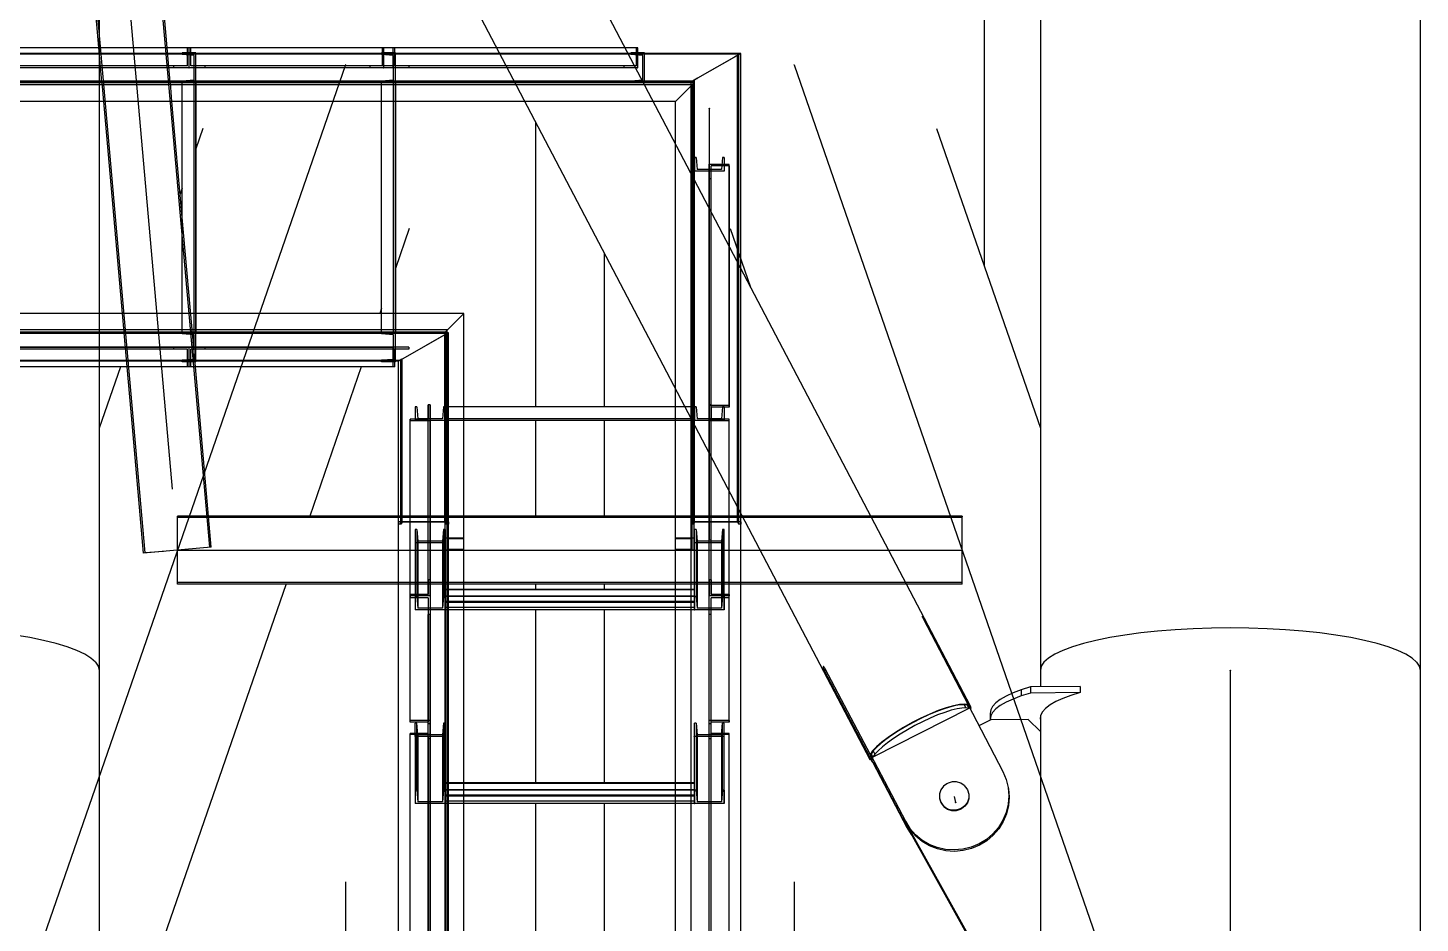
# Model space of a CAD drawing. Header units: millimetres. Extents: x 150209.93 to 150215.05, y 136675.65 to 136679.93.
# Drawn here: x 150211.3058 to 150211.4175, y 136679.4672 to 136679.539 of the extents above; entities that cross this region are included whole.
import ezdxf

# ---------------------------------------------------------------- set-up
doc = ezdxf.new("R2010")
doc.units = ezdxf.units.MM
doc.header["$LTSCALE"] = 0.25
for name, pattern in [('CENTER', [50.8, 31.75, -6.35, 6.35, -6.35]), ('XKITLINE00', [0]), ('XKITLINE02', [4, 2, -2]), ('XKITLINE03', [6, 3, -1, 1, -1])]:
    doc.linetypes.add(name, pattern=pattern)

# ---------------------------------------------------------------- blocks, each defined once
blk = doc.blocks.new('çatıı')
at = {"color": 8, "linetype": 'CENTER'}
for p, q in [((12015, 20197.81), (12015, 18543.85)), ((12195, 20197.81), (12195, 18543.85)), ((11840, 20030.97), (12370, 19020.27)), ((11840, 20030.97), (12015, 19525.62)), ((12370, 20030.97), (12195, 19525.62)), ((12015, 19525.62), (11840, 19020.27)), ((12195, 19525.62), (12370, 19020.27)), ((12370, 19282.77), (12370, 17654.86)), ((12259.23, 19232.18), (12259.8, 19229.73))]:
    blk.add_line(p, q, dxfattribs=at)
at = {"color": 8, "linetype": 'XKITLINE00'}
for p, q in [((12446.2, 20047.68), (12446.2, 19282.77)), ((12293.8, 19986.9), (12293.8, 19282.77)), ((11916.2, 19787.86), (11916.2, 19282.77)), ((12003.55, 19768.24), (12265.61, 19268.5)), ((11963.29, 19746.68), (12225.35, 19246.95)), ((12271.2, 19606.15), (12271.2, 19445.14)), ((12091.2, 19502.78), (12091.2, 19388.45)), ((11957.84, 19500.12), (11955.02, 19492)), ((12252.15, 19500.12), (12293.8, 19379.87)), ((11949.52, 19476.11), (11948.7, 19473.73)), ((12040.61, 19460.04), (12035.02, 19443.9)), ((12169.38, 19460.04), (12177.57, 19436.4)), ((12118.8, 19450.14), (12118.8, 19388.45)), ((12029.52, 19428.02), (12028.81, 19425.95)), ((12026.21, 19418.45), (12026.11, 19418.17)), ((11924.71, 19404.45), (11916.2, 19379.87)), ((12021.36, 19404.45), (12000.65, 19344.64)), ((12091.2, 19382.95), (12091.2, 19344.64)), ((12118.8, 19382.95), (12118.8, 19344.64)), ((11991.23, 19317.45), (11916.2, 19100.76)), ((12091.2, 19317.34), (12091.2, 19315.26)), ((12118.8, 19317.34), (12118.8, 19315.26)), ((12091.2, 19307.04), (12091.2, 19237.59)), ((12118.8, 19307.04), (12118.8, 19237.59)), ((12246.38, 19304.5), (12246.37, 19304.43)), ((12246.37, 19304.43), (12246.41, 19304.28)), ((12246.44, 19304.49), (12246.38, 19304.5)), ((12246.41, 19304.28), (12246.49, 19304.07)), ((12246.54, 19304.41), (12246.44, 19304.49)), ((12246.49, 19304.07), (12246.61, 19303.81)), ((12246.54, 19304.41), (12246.67, 19304.24)), ((12246.61, 19303.81), (12246.76, 19303.52)), ((12246.67, 19304.24), (12246.83, 19304.02)), ((12246.76, 19303.52), (12264.87, 19268.97)), ((12246.83, 19304.02), (12247, 19303.75)), ((12247.18, 19303.45), (12246.87, 19303.29)), ((12247, 19303.75), (12247.18, 19303.45)), ((12247.34, 19303.14), (12247.04, 19302.98)), ((12247.18, 19303.45), (12247.34, 19303.14)), ((12247.34, 19303.14), (12265.46, 19268.6)), ((11888.34, 19295.92), (11882.33, 19296.92)), ((11888.34, 19295.91), (11882.33, 19296.91)), ((11893.88, 19294.8), (11888.34, 19295.92)), ((11893.88, 19294.79), (11888.34, 19295.91)), ((11898.9, 19293.56), (11893.88, 19294.8)), ((11898.9, 19293.56), (11893.88, 19294.79)), ((12316.11, 19294.8), (12311.09, 19293.56)), ((12316.11, 19294.79), (12311.09, 19293.56)), ((12321.65, 19295.92), (12316.11, 19294.8)), ((12321.65, 19295.91), (12316.11, 19294.79)), ((12327.66, 19296.92), (12321.65, 19295.92)), ((12327.66, 19296.91), (12321.65, 19295.91)), ((12334.07, 19297.77), (12327.66, 19296.92)), ((12334.07, 19297.76), (12327.66, 19296.91)), ((12340.83, 19298.49), (12334.07, 19297.77)), ((12340.83, 19298.48), (12334.07, 19297.76)), ((12347.88, 19299.05), (12340.83, 19298.49)), ((12347.88, 19299.04), (12340.83, 19298.48)), ((12355.13, 19299.46), (12347.88, 19299.05)), ((12355.13, 19299.45), (12347.88, 19299.04)), ((12362.53, 19299.7), (12355.13, 19299.46)), ((12362.53, 19299.69), (12355.13, 19299.45)), ((12370, 19299.78), (12362.53, 19299.7)), ((12370, 19299.77), (12362.53, 19299.69)), ((12377.46, 19299.7), (12370, 19299.78)), ((12377.46, 19299.69), (12370, 19299.77)), ((12384.86, 19299.46), (12377.46, 19299.7)), ((12384.86, 19299.45), (12377.46, 19299.69)), ((12392.12, 19299.05), (12384.86, 19299.46)), ((12392.12, 19299.04), (12384.86, 19299.45)), ((12399.16, 19298.49), (12392.12, 19299.05)), ((12399.16, 19298.48), (12392.12, 19299.04)), ((12405.92, 19297.77), (12399.16, 19298.49)), ((12405.92, 19297.76), (12399.16, 19298.48)), ((12412.33, 19296.92), (12405.92, 19297.77)), ((12412.33, 19296.91), (12405.92, 19297.76)), ((12418.34, 19295.92), (12412.33, 19296.92)), ((12418.34, 19295.91), (12412.33, 19296.91)), ((12423.88, 19294.8), (12418.34, 19295.92)), ((12423.88, 19294.79), (12418.34, 19295.91)), ((12428.9, 19293.56), (12423.88, 19294.8)), ((12428.9, 19293.56), (12423.88, 19294.79)), ((11903.35, 19292.22), (11898.9, 19293.56)), ((11903.35, 19292.22), (11898.9, 19293.56)), ((11907.2, 19290.79), (11903.35, 19292.22)), ((11907.2, 19290.79), (11903.35, 19292.22)), ((11910.39, 19289.28), (11907.2, 19290.79)), ((11912.91, 19287.71), (11910.39, 19289.28)), ((12299.6, 19289.28), (12297.08, 19287.71)), ((12302.79, 19290.79), (12299.6, 19289.28)), ((12306.64, 19292.22), (12302.79, 19290.79)), ((12306.64, 19292.22), (12302.79, 19290.79)), ((12311.09, 19293.56), (12306.64, 19292.22)), ((12311.09, 19293.56), (12306.64, 19292.22)), ((12433.35, 19292.22), (12428.9, 19293.56)), ((12433.35, 19292.22), (12428.9, 19293.56)), ((12437.2, 19290.79), (12433.35, 19292.22)), ((12437.2, 19290.79), (12433.35, 19292.22)), ((12440.39, 19289.28), (12437.2, 19290.79)), ((12442.91, 19287.71), (12440.39, 19289.28)), ((11914.73, 19286.09), (11912.91, 19287.71)), ((11914.73, 19286.09), (11912.91, 19287.71)), ((11914.73, 19286.09), (11915.83, 19284.44)), ((11914.73, 19286.09), (11915.83, 19284.44)), ((11915.83, 19284.44), (11916.2, 19282.77)), ((11915.83, 19284.44), (11916.2, 19282.77)), ((12206.63, 19284.26), (12206.61, 19284.11)), ((12206.61, 19284.11), (12206.64, 19283.9)), ((12206.68, 19284.32), (12206.63, 19284.26)), ((12206.64, 19283.9), (12206.71, 19283.63)), ((12206.77, 19284.3), (12206.68, 19284.32)), ((12206.71, 19283.63), (12206.82, 19283.33)), ((12206.9, 19284.2), (12206.77, 19284.3)), ((12206.82, 19283.33), (12206.95, 19283.01)), ((12206.9, 19284.2), (12207.04, 19284.02)), ((12207.48, 19283.28), (12206.95, 19283.01)), ((12207.04, 19284.02), (12207.2, 19283.78)), ((12207.2, 19283.78), (12207.37, 19283.5)), ((12207.37, 19283.5), (12225.48, 19248.95)), ((12294.16, 19284.44), (12293.8, 19282.77)), ((12294.16, 19284.44), (12293.8, 19282.77)), ((12295.26, 19286.09), (12294.16, 19284.44)), ((12295.26, 19286.09), (12294.16, 19284.44)), ((12297.08, 19287.71), (12295.26, 19286.09)), ((12297.08, 19287.71), (12295.26, 19286.09)), ((12444.73, 19286.09), (12442.91, 19287.71)), ((12444.73, 19286.09), (12442.91, 19287.71)), ((12444.73, 19286.09), (12445.83, 19284.44)), ((12444.73, 19286.09), (12445.83, 19284.44)), ((12445.83, 19284.44), (12446.2, 19282.77)), ((12445.83, 19284.44), (12446.2, 19282.77)), ((11916.2, 19282.77), (11916.2, 19067.84)), ((12206.95, 19283.01), (12207.11, 19282.69)), ((12207.63, 19282.96), (12207.11, 19282.69)), ((12207.11, 19282.69), (12225.22, 19248.15)), ((12293.8, 19282.77), (12293.8, 19276.15)), ((12446.2, 19282.77), (12446.2, 17654.86)), ((12280.03, 19272.42), (12277.72, 19271.09)), ((12282.83, 19273.71), (12280.03, 19272.42)), ((12286.11, 19274.94), (12282.83, 19273.71)), ((12286.11, 19272.5), (12282.83, 19271.27)), ((12289.84, 19276.11), (12286.11, 19274.94)), ((12286.11, 19274.94), (12286.11, 19272.5)), ((12289.84, 19273.67), (12286.11, 19272.5)), ((12309.81, 19276.34), (12289.84, 19276.11)), ((12289.84, 19276.11), (12289.84, 19273.67)), ((12309.81, 19273.9), (12289.84, 19273.67)), ((12306.09, 19272.74), (12302.81, 19271.51)), ((12309.81, 19273.9), (12306.09, 19272.74)), ((12309.81, 19276.34), (12309.81, 19273.9)), ((12265.13, 19267.46), (12226.61, 19247.89)), ((12252.84, 19266.64), (12249.42, 19265.24)), ((12254.76, 19267.21), (12251.92, 19266.15)), ((12256.02, 19267.77), (12252.84, 19266.64)), ((12257.37, 19268.03), (12254.76, 19267.21)), ((12258.05, 19266.74), (12255.43, 19265.91)), ((12258.89, 19268.6), (12256.02, 19267.77)), ((12259.69, 19268.61), (12257.37, 19268.03)), ((12260.37, 19267.32), (12258.05, 19266.74)), ((12261.35, 19269.09), (12258.89, 19268.6)), ((12261.68, 19268.93), (12259.69, 19268.61)), ((12262.36, 19267.63), (12260.37, 19267.32)), ((12263.33, 19269.24), (12261.35, 19269.09)), ((12263.28, 19268.98), (12261.68, 19268.93)), ((12263.96, 19267.68), (12262.36, 19267.63)), ((12264.45, 19268.76), (12263.28, 19268.98)), ((12263.28, 19268.98), (12263.96, 19267.68)), ((12264.76, 19269.04), (12263.33, 19269.24)), ((12265.13, 19267.46), (12263.96, 19267.68)), ((12264.87, 19268.97), (12264.45, 19268.76)), ((12264.45, 19268.76), (12265.13, 19267.46)), ((12264.78, 19268.9), (12264.46, 19268.74)), ((12264.72, 19268.9), (12264.73, 19268.88)), ((12264.87, 19268.97), (12264.76, 19269.04)), ((12264.78, 19268.9), (12278.81, 19242.13)), ((12265.46, 19268.6), (12265.04, 19268.39)), ((12265.05, 19268.39), (12265.73, 19267.1)), ((12265.05, 19268.39), (12265.26, 19268.14)), ((12265.26, 19268.14), (12265.94, 19266.84)), ((12265.61, 19268.5), (12265.46, 19268.6)), ((12265.61, 19268.5), (12265.85, 19267.63)), ((12265.74, 19267.3), (12265.71, 19267.28)), ((12265.73, 19267.1), (12265.94, 19266.84)), ((12265.85, 19267.63), (12265.74, 19267.3)), ((12265.94, 19266.84), (12266.05, 19266.54)), ((12266.05, 19266.54), (12266.06, 19266.45)), ((12273.9, 19266.89), (12273.7, 19265.46)), ((12274.65, 19268.31), (12273.9, 19266.89)), ((12275.92, 19269.72), (12274.65, 19268.31)), ((12275.92, 19267.28), (12274.65, 19265.88)), ((12277.72, 19271.09), (12275.92, 19269.72)), ((12277.72, 19268.65), (12275.92, 19267.28)), ((12280.03, 19269.99), (12277.72, 19268.65)), ((12282.83, 19271.27), (12280.03, 19269.99)), ((12295.9, 19267.51), (12294.62, 19266.11)), ((12297.69, 19268.89), (12295.9, 19267.51)), ((12300, 19270.22), (12297.69, 19268.89)), ((12302.81, 19271.51), (12300, 19270.22)), ((12242.35, 19261.8), (12238.9, 19259.87)), ((12242.78, 19261.9), (12239.77, 19260.24)), ((12245.89, 19263.61), (12242.35, 19261.8)), ((12245.86, 19263.47), (12242.78, 19261.9)), ((12246.54, 19262.17), (12243.46, 19260.61)), ((12248.93, 19264.9), (12245.86, 19263.47)), ((12249.42, 19265.24), (12245.89, 19263.61)), ((12249.61, 19263.6), (12246.54, 19262.17)), ((12251.92, 19266.15), (12248.93, 19264.9)), ((12252.6, 19264.86), (12249.61, 19263.6)), ((12255.43, 19265.91), (12252.6, 19264.86)), ((12273.87, 19262.87), (12269.18, 19260.5)), ((12273.7, 19265.46), (12273.7, 19263.03)), ((12273.9, 19264.46), (12273.7, 19263.03)), ((12273.7, 19263.03), (12273.75, 19262.81)), ((12288.85, 19263.05), (12273.87, 19262.87)), ((12274.65, 19265.88), (12273.9, 19264.46)), ((12293.8, 19258.27), (12288.85, 19263.05)), ((12293.88, 19264.69), (12293.67, 19263.26)), ((12293.67, 19263.26), (12293.8, 19262.73)), ((12293.8, 19264.11), (12293.8, 19171.36)), ((12294.62, 19266.11), (12293.88, 19264.69)), ((12232.7, 19255.87), (12230.14, 19253.92)), ((12234.21, 19256.77), (12231.81, 19255.04)), ((12234.89, 19255.47), (12232.49, 19253.75)), ((12235.65, 19257.87), (12232.7, 19255.87)), ((12236.89, 19258.51), (12234.21, 19256.77)), ((12237.57, 19257.22), (12234.89, 19255.47)), ((12238.9, 19259.87), (12235.65, 19257.87)), ((12239.77, 19260.24), (12236.89, 19258.51)), ((12240.44, 19258.94), (12237.57, 19257.22)), ((12243.46, 19260.61), (12240.44, 19258.94)), ((12226.48, 19250.43), (12225.49, 19248.99)), ((12226.76, 19250.42), (12225.93, 19249.18)), ((12228.05, 19252.09), (12226.48, 19250.43)), ((12228.04, 19251.83), (12226.76, 19250.42)), ((12226.76, 19250.42), (12227.44, 19249.12)), ((12228.72, 19250.54), (12227.44, 19249.12)), ((12229.74, 19253.39), (12228.04, 19251.83)), ((12230.14, 19253.92), (12228.05, 19252.09)), ((12230.42, 19252.09), (12228.72, 19250.54)), ((12231.81, 19255.04), (12229.74, 19253.39)), ((12232.49, 19253.75), (12230.42, 19252.09)), ((12225.22, 19248.15), (12225.11, 19247.82)), ((12225.11, 19247.82), (12225.35, 19246.95)), ((12225.75, 19248.42), (12225.22, 19248.15)), ((12225.5, 19246.85), (12225.35, 19246.95)), ((12225.93, 19249.18), (12225.48, 19248.95)), ((12225.49, 19248.99), (12225.48, 19248.95)), ((12225.85, 19247.03), (12225.5, 19246.85)), ((12225.61, 19248.34), (12225.55, 19247.96)), ((12225.55, 19247.96), (12226.23, 19246.66)), ((12225.55, 19247.96), (12225.59, 19247.61)), ((12225.56, 19248.99), (12225.66, 19248.81)), ((12225.59, 19247.61), (12225.71, 19247.31)), ((12225.94, 19249.16), (12225.61, 19249)), ((12225.61, 19249), (12225.66, 19248.81)), ((12225.61, 19249), (12239.65, 19222.23)), ((12225.75, 19248.42), (12225.61, 19248.34)), ((12225.61, 19248.34), (12226.28, 19247.05)), ((12225.71, 19247.31), (12226.38, 19246.01)), ((12225.81, 19247), (12226.09, 19246.47)), ((12225.93, 19249.18), (12226.61, 19247.89)), ((12226.13, 19246.49), (12226.09, 19246.47)), ((12226.17, 19246.42), (12226.09, 19246.47)), ((12226.28, 19247.05), (12226.23, 19246.66)), ((12226.23, 19246.66), (12226.27, 19246.32)), ((12226.27, 19246.32), (12226.38, 19246.01)), ((12226.43, 19247.12), (12226.28, 19247.05)), ((12226.38, 19246.01), (12226.59, 19245.76)), ((12227.03, 19245.98), (12226.59, 19245.76)), ((12226.6, 19245.76), (12240.22, 19219.77)), ((12227.44, 19249.12), (12226.61, 19247.89)), ((12226.72, 19245.83), (12240.09, 19220.33)), ((12278.81, 19242.13), (12280.13, 19239.03)), ((12280.13, 19239.03), (12280.93, 19235.77)), ((12253.87, 19234.88), (12253.33, 19233.25)), ((12253.33, 19233.25), (12253.33, 19231.54)), ((12254.9, 19236.27), (12253.87, 19234.88)), ((12256.32, 19237.29), (12254.9, 19236.27)), ((12256.76, 19237.52), (12256.32, 19237.29)), ((12258.43, 19238.07), (12256.76, 19237.52)), ((12260.18, 19238.09), (12258.43, 19238.07)), ((12261.84, 19237.58), (12260.18, 19238.09)), ((12263.26, 19236.59), (12261.84, 19237.58)), ((12263.26, 19236.59), (12264.28, 19235.22)), ((12264.28, 19235.22), (12264.51, 19234.79)), ((12264.51, 19234.79), (12265.05, 19233.17)), ((12265.05, 19233.17), (12265.09, 19232.99)), ((12265.05, 19233.17), (12265.05, 19231.46)), ((12265.09, 19232.99), (12265.09, 19231.28)), ((12280.93, 19235.77), (12281.06, 19235.21)), ((12280.93, 19235.77), (12281.2, 19232.42)), ((12281.06, 19235.21), (12281.33, 19231.86)), ((12091.2, 19229.37), (12091.2, 19140.5)), ((12118.8, 19229.37), (12118.8, 19140.5)), ((12253.33, 19231.54), (12253.87, 19229.93)), ((12253.37, 19231.37), (12253.91, 19229.75)), ((12253.87, 19229.93), (12253.91, 19229.75)), ((12253.87, 19229.93), (12254.1, 19229.49)), ((12253.91, 19229.75), (12254.14, 19229.32)), ((12254.1, 19229.49), (12254.14, 19229.32)), ((12254.1, 19229.49), (12255.12, 19228.12)), ((12254.14, 19229.32), (12255.17, 19227.94)), ((12256.54, 19227.13), (12255.12, 19228.12)), ((12256.58, 19226.96), (12255.17, 19227.94)), ((12262.06, 19227.42), (12261.62, 19227.19)), ((12262.1, 19227.24), (12261.66, 19227.01)), ((12263.48, 19228.44), (12262.06, 19227.42)), ((12262.06, 19227.42), (12262.1, 19227.24)), ((12263.52, 19228.26), (12262.1, 19227.24)), ((12264.51, 19229.83), (12263.48, 19228.44)), ((12264.55, 19229.65), (12263.52, 19228.26)), ((12265.05, 19231.46), (12264.51, 19229.83)), ((12265.09, 19231.28), (12264.55, 19229.65)), ((12280.93, 19229.06), (12280.12, 19225.78)), ((12281.06, 19228.5), (12280.25, 19225.22)), ((12281.2, 19232.42), (12280.93, 19229.06)), ((12281.33, 19231.86), (12281.06, 19228.5)), ((12238.77, 19223.6), (12238.91, 19223.08)), ((12238.8, 19223.53), (12238.91, 19223.08)), ((12238.91, 19223.08), (12240.33, 19219.96)), ((12239.65, 19222.23), (12239.78, 19221.67)), ((12239.65, 19222.23), (12241.45, 19219.38)), ((12239.78, 19221.67), (12241.58, 19218.82)), ((12258.2, 19226.63), (12256.54, 19227.13)), ((12258.24, 19226.45), (12256.58, 19226.96)), ((12259.95, 19226.64), (12258.2, 19226.63)), ((12259.99, 19226.47), (12258.24, 19226.45)), ((12261.62, 19227.19), (12259.95, 19226.64)), ((12261.66, 19227.01), (12259.99, 19226.47)), ((12261.62, 19227.19), (12261.66, 19227.01)), ((12278.8, 19222.66), (12277, 19219.77)), ((12278.93, 19222.1), (12277.13, 19219.21)), ((12280.12, 19225.78), (12278.8, 19222.66)), ((12280.25, 19225.22), (12278.93, 19222.1)), ((12239.84, 19221.57), (12240.07, 19221.08)), ((12240.07, 19221.08), (12240.33, 19219.96)), ((12240.07, 19221.08), (12273.72, 19160.79)), ((12240.09, 19220.33), (12240.22, 19219.77)), ((12240.09, 19220.33), (12240.33, 19219.96)), ((12240.22, 19219.77), (12242.02, 19216.93)), ((12240.33, 19219.96), (12273.7, 19160.17)), ((12241.45, 19219.38), (12241.58, 19218.82)), ((12241.45, 19219.38), (12243.69, 19216.84)), ((12241.58, 19218.82), (12243.82, 19216.28)), ((12246.31, 19214.69), (12243.69, 19216.84)), ((12246.44, 19214.13), (12243.82, 19216.28)), ((12274.76, 19217.18), (12272.14, 19214.97)), ((12274.89, 19216.63), (12272.27, 19214.41)), ((12277, 19219.77), (12274.76, 19217.18)), ((12277.13, 19219.21), (12274.89, 19216.63)), ((12249.25, 19212.96), (12246.31, 19214.69)), ((12249.38, 19212.4), (12246.44, 19214.13)), ((12252.43, 19211.71), (12249.25, 19212.96)), ((12252.56, 19211.15), (12249.38, 19212.4)), ((12255.78, 19210.96), (12252.43, 19211.71)), ((12255.91, 19210.4), (12252.56, 19211.15)), ((12259.22, 19210.73), (12255.78, 19210.96)), ((12262.66, 19211.03), (12259.22, 19210.73)), ((12262.79, 19210.48), (12259.35, 19210.17)), ((12266.01, 19211.86), (12262.66, 19211.03)), ((12266.14, 19211.3), (12262.79, 19210.48)), ((12269.19, 19213.18), (12266.01, 19211.86)), ((12269.32, 19212.62), (12266.14, 19211.3)), ((12272.14, 19214.97), (12269.19, 19213.18)), ((12272.27, 19214.41), (12269.32, 19212.62)), ((12259.35, 19210.17), (12255.91, 19210.4))]:
    blk.add_line(p, q, dxfattribs=at)
at = {"color": 1, "linetype": 'XKITLINE03'}
for p, q in [((11901.48, 19853.43), (11947.6, 19330.99)), ((11952.27, 19524.43), (11872.27, 19524.43)), ((12034.19, 19524.43), (11952.27, 19524.43)), ((12132.27, 19524.43), (12030.35, 19524.43)), ((11955.02, 19518.43), (11955.02, 19518.43)), ((11955.02, 19518.43), (11955.02, 19418.45)), ((12035.02, 19518.43), (12035.02, 19518.43)), ((12035.02, 19518.43), (12035.02, 19418.45)), ((12135.02, 19518.45), (12135.02, 19518.45)), ((12160.99, 19508.21), (12160.99, 19335.15)), ((12160.99, 19388.96), (12160.99, 19485.7)), ((12154.99, 19482.95), (12154.99, 19482.95)), ((11955.02, 19418.45), (11955.02, 19418.45)), ((12035.02, 19418.45), (12035.02, 19418.45)), ((11872.27, 19412.45), (11952.27, 19412.45)), ((11952.27, 19412.45), (12034.19, 19412.45)), ((12049.01, 19382.8), (12049.01, 19312.59)), ((12055.01, 19382.95), (12055.01, 19382.95)), ((12154.99, 19382.95), (12055.01, 19382.95)), ((12154.99, 19382.95), (12154.99, 19382.95)), ((12160.99, 19312.59), (12160.99, 19382.8)), ((12049.02, 19347.97), (12049.01, 17639.73)), ((12055.01, 19333.86), (12055.01, 19307.04)), ((12154.99, 19307.04), (12154.99, 19333.86)), ((11947.6, 19330.99), (12262.39, 19330.99)), ((12055.02, 19330.99), (12055.02, 17630.24)), ((12154.97, 17630.24), (12154.97, 19330.99)), ((12049.01, 19312.59), (12049.01, 19262.68)), ((12160.99, 19262.68), (12160.99, 19312.59)), ((12154.99, 19309.92), (12055.01, 19309.92)), ((12049.01, 19257.04), (12049.01, 19137.83)), ((12055.01, 19256.19), (12055.01, 19229.37)), ((12154.99, 19229.37), (12154.99, 19256.19)), ((12160.99, 19137.83), (12160.99, 19257.04)), ((12154.99, 19232.25), (12055.01, 19232.25))]:
    blk.add_line(p, q, dxfattribs=at)
at = {"color": 116, "linetype": 'XKITLINE02', "true_color": 0x136734}
for p, q in [((11960.6, 19332.14), (11914.48, 19854.57)), ((11917.32, 19518.72), (11887.88, 19852.23)), ((11934.6, 19329.85), (11888.48, 19852.28)), ((12173.16, 19529.87), (11855.23, 19529.85)), ((11916.2, 19530.15), (11855.53, 19530.15)), ((11926.69, 19532.43), (11871.64, 19532.43)), ((11944.73, 19518.72), (11943.52, 19532.43)), ((11955.02, 19530.43), (11949.52, 19530.43)), ((11949.52, 19529.75), (11949.52, 19530.15)), ((11954.32, 19529.37), (11949.52, 19529.75)), ((11954.32, 19529.37), (11949.52, 19529.75)), ((11951.64, 19525.23), (11951.64, 19532.43)), ((11952.27, 19524.43), (11952.27, 19530.43)), ((11952.27, 19524.43), (11952.27, 19530.43)), ((11952.9, 19525.23), (11952.9, 19532.43)), ((11954.32, 19519.49), (11954.32, 19529.37)), ((11955.02, 19518.43), (11955.02, 19530.15)), ((12035.02, 19530.43), (12029.52, 19530.43)), ((12029.52, 19529.75), (12029.52, 19530.16)), ((12034.32, 19529.37), (12029.52, 19529.75)), ((12034.32, 19529.37), (12029.52, 19529.75)), ((12030.35, 19532.43), (12029.8, 19532.43)), ((12034.82, 19530.43), (12029.8, 19530.43)), ((12034.82, 19530.16), (12029.8, 19530.16)), ((12029.8, 19525.23), (12029.8, 19529.67)), ((12032.53, 19532.43), (12030.35, 19532.43)), ((12030.35, 19524.43), (12030.35, 19529.37)), ((12034.82, 19532.43), (12032.53, 19532.43)), ((12034.19, 19524.43), (12034.19, 19529.38)), ((12034.32, 19519.49), (12034.32, 19529.37)), ((12034.82, 19525.23), (12034.82, 19529.64)), ((12035.02, 19518.43), (12035.02, 19530.16)), ((12127.21, 19532.43), (12075.64, 19532.43)), ((12081.04, 19532.43), (12075.64, 19532.43)), ((12128.4, 19530.16), (12076.83, 19530.16)), ((12135.02, 19530.45), (12129.52, 19530.45)), ((12129.52, 19529.77), (12129.52, 19530.16)), ((12134.32, 19529.39), (12129.52, 19529.77)), ((12134.32, 19529.39), (12129.52, 19529.77)), ((12131.72, 19525.23), (12131.72, 19532.43)), ((12132.27, 19524.43), (12132.27, 19530.45)), ((12134.32, 19519.51), (12134.32, 19529.39)), ((12135.02, 19518.45), (12135.02, 19530.16)), ((12171.78, 19529.08), (12156.28, 19520.22)), ((12173.69, 19530.17), (12171.1, 19528.68)), ((12172.31, 19342.25), (12172.31, 19529.38)), ((12172.84, 19341.44), (12172.84, 19529.68)), ((11927.38, 19525.23), (11865.96, 19525.23)), ((11926.73, 19524.43), (11865.96, 19524.43)), ((11952.27, 19524.43), (11915.83, 19524.43)), ((11951.64, 19525.23), (11926.79, 19525.23)), ((11945.96, 19525.23), (11945.96, 19524.43)), ((12040.45, 19524.43), (11952.27, 19524.43)), ((12027.69, 19524.43), (11952.27, 19524.43)), ((12040.45, 19525.23), (11952.9, 19525.23)), ((11958.53, 19525.23), (11958.53, 19524.43)), ((12131.72, 19525.23), (12024.8, 19525.23)), ((12084.81, 19525.23), (12024.8, 19525.23)), ((12024.8, 19525.23), (12024.8, 19524.44)), ((12024.8, 19524.44), (12024.8, 19524.43)), ((12085.23, 19524.43), (12024.8, 19524.43)), ((12040.45, 19525.23), (12040.45, 19524.44)), ((12040.45, 19524.44), (12040.45, 19524.43)), ((12132.27, 19524.43), (12085.23, 19524.43)), ((12126.72, 19525.23), (12126.72, 19524.43)), ((11916.2, 19518.45), (11843.8, 19518.45)), ((11916.2, 19518.72), (11844.1, 19518.71)), ((12154.21, 19519.04), (11844.4, 19519.01)), ((11918.01, 19510.95), (11917.35, 19518.45)), ((11945.41, 19510.95), (11944.75, 19518.45)), ((11954.32, 19519.49), (11949.52, 19519.11)), ((11954.32, 19519.49), (11949.52, 19519.11)), ((11949.52, 19519.11), (11949.52, 19519.11)), ((11949.52, 19518.43), (11949.52, 19519.11)), ((11955.02, 19518.45), (11949.52, 19518.45)), ((11955.02, 19518.43), (11949.52, 19518.43)), ((11955.02, 19518.43), (11949.52, 19518.43)), ((11949.52, 19510.95), (11949.52, 19518.43)), ((11954.32, 19418.45), (11954.32, 19518.43)), ((11955.02, 19510.95), (11955.02, 19518.43)), ((12034.32, 19519.49), (12029.52, 19519.11)), ((12034.32, 19519.49), (12029.52, 19519.11)), ((12029.52, 19519.11), (12029.52, 19519.11)), ((12029.52, 19518.43), (12029.52, 19519.11)), ((12035.02, 19518.45), (12029.52, 19518.45)), ((12035.02, 19518.43), (12029.52, 19518.43)), ((12035.02, 19518.43), (12029.52, 19518.43)), ((12029.52, 19510.95), (12029.52, 19518.43)), ((12034.32, 19418.45), (12034.32, 19518.43)), ((12035.02, 19510.95), (12035.02, 19518.43)), ((12134.39, 19518.73), (12082.83, 19518.73)), ((12135.02, 19518.45), (12082.98, 19518.45)), ((12134.32, 19519.51), (12129.52, 19519.13)), ((12134.32, 19519.51), (12129.52, 19519.13)), ((12129.52, 19518.45), (12129.52, 19519.13)), ((12135.02, 19518.45), (12129.52, 19518.45)), ((12134.54, 19518.45), (12129.52, 19518.45)), ((12147.47, 19510.95), (12154.97, 19518.45)), ((12156.28, 19520.22), (12153.69, 19518.74)), ((12153.69, 19517.17), (12154.97, 19518.45)), ((12154.97, 19518.45), (12153.69, 19518.45)), ((12156.28, 19520.22), (12154.21, 19519.04)), ((12154.54, 19341.44), (12154.54, 19519.22)), ((12154.97, 19330.99), (12154.97, 19518.45)), ((12155.07, 19342.25), (12155.07, 19519.53)), ((12156.28, 19520.22), (12156.02, 19520.07)), ((12154.12, 19517.6), (11842.95, 19517.6)), ((12154.12, 19330.99), (12154.12, 19517.6)), ((11916.2, 19510.95), (11836.3, 19510.95)), ((12138.47, 19510.95), (12086.91, 19510.95)), ((12147.47, 19330.99), (12147.47, 19493.8)), ((12154.99, 19488.45), (12154.99, 19482.95)), ((12155.67, 19488.45), (12154.99, 19488.45)), ((12154.99, 19488.45), (12154.99, 19482.95)), ((12155.67, 19488.45), (12156.05, 19483.65)), ((12155.67, 19488.45), (12156.05, 19483.65)), ((12160.99, 19383.14), (12160.99, 19485.7)), ((12168.99, 19485.7), (12160.99, 19485.7)), ((12161.79, 19383.14), (12161.79, 19485.12)), ((12168.99, 19485.12), (12161.79, 19485.12)), ((12166.31, 19488.45), (12165.93, 19483.65)), ((12166.31, 19488.45), (12165.93, 19483.65)), ((12166.99, 19488.45), (12166.31, 19488.45)), ((12166.99, 19488.45), (12166.99, 19482.95)), ((12166.99, 19488.45), (12166.99, 19482.95)), ((12168.99, 19388.38), (12168.99, 19485.7)), ((12168.99, 19485.12), (12168.99, 19388.38)), ((12153.69, 19383.6), (12153.69, 19481.93)), ((12166.99, 19482.95), (12154.99, 19482.95)), ((12165.93, 19483.65), (12156.05, 19483.65)), ((12161.79, 19479.88), (12160.99, 19479.88)), ((11954.81, 19404.45), (11949.52, 19464.4)), ((12173.69, 19342.36), (12173.69, 19443.79)), ((11916.2, 19425.95), (11763.8, 19425.95)), ((11926.17, 19418.45), (11925.51, 19425.95)), ((11949.52, 19418.45), (11949.52, 19425.95)), ((11955.02, 19418.45), (11955.02, 19425.95)), ((12029.52, 19418.45), (12029.52, 19425.95)), ((12035.02, 19418.45), (12035.02, 19425.95)), ((12055.79, 19417.87), (11743.23, 19417.87)), ((12055.87, 19419.3), (11744.65, 19419.3)), ((11916.2, 19418.45), (11763.8, 19418.45)), ((11916.2, 19418.17), (11763.8, 19418.17)), ((11927.41, 19404.45), (11926.2, 19418.17)), ((11955.02, 19418.45), (11949.52, 19418.45)), ((11955.02, 19418.45), (11949.52, 19418.45)), ((11955.02, 19418.45), (11949.52, 19418.45)), ((11949.52, 19417.77), (11949.52, 19418.17)), ((11954.32, 19417.39), (11949.52, 19417.77)), ((11954.32, 19417.39), (11949.52, 19417.77)), ((11954.32, 19407.51), (11954.32, 19417.39)), ((11955.02, 19406.74), (11955.02, 19418.17)), ((12035.02, 19418.45), (12029.52, 19418.45)), ((12035.02, 19418.45), (12029.52, 19418.45)), ((12035.02, 19418.45), (12029.52, 19418.45)), ((12029.52, 19417.77), (12029.52, 19418.17)), ((12034.32, 19417.39), (12029.52, 19417.77)), ((12034.32, 19417.39), (12029.52, 19417.77)), ((12034.32, 19407.51), (12034.32, 19417.39)), ((12035.02, 19406.74), (12035.02, 19418.17)), ((12056.31, 19418.17), (12053.72, 19416.68)), ((12055.32, 19417.6), (12054.4, 19417.07)), ((12054.93, 19342.25), (12054.93, 19417.38)), ((12055.02, 19330.99), (12055.02, 19418.17)), ((12055.46, 19341.44), (12055.46, 19417.68)), ((12055.87, 19330.99), (12055.87, 19419.3)), ((11952.27, 19412.45), (11865.96, 19412.45)), ((11951.64, 19411.65), (11865.96, 19411.65)), ((11945.96, 19412.45), (11945.96, 19411.65)), ((11951.64, 19404.45), (11951.64, 19411.65)), ((11952.27, 19406.45), (11952.27, 19412.45)), ((12040.45, 19412.45), (11952.27, 19412.45)), ((11952.27, 19406.45), (11952.27, 19412.45)), ((12040.45, 19411.65), (11952.9, 19411.65)), ((11952.9, 19404.45), (11952.9, 19411.65)), ((11958.53, 19412.45), (11958.53, 19411.65)), ((12034.19, 19407.51), (12034.19, 19412.45)), ((12034.82, 19407.26), (12034.82, 19411.65)), ((12054.4, 19417.07), (12038.9, 19408.22)), ((12040.45, 19412.45), (12040.45, 19411.65)), ((12036.83, 19407.04), (11732.4, 19407.04)), ((11916.2, 19406.74), (11763.8, 19406.74)), ((11954.32, 19407.51), (11949.52, 19407.13)), ((11954.32, 19407.51), (11949.52, 19407.13)), ((11949.52, 19406.45), (11949.52, 19407.13)), ((11955.02, 19406.45), (11949.52, 19406.45)), ((12034.32, 19407.51), (12029.52, 19407.13)), ((12034.32, 19407.51), (12029.52, 19407.13)), ((12029.52, 19406.45), (12029.52, 19407.13)), ((12035.02, 19406.45), (12029.52, 19406.45)), ((12034.82, 19406.74), (12032.01, 19406.74)), ((12034.82, 19406.45), (12032.01, 19406.45)), ((12038.9, 19408.22), (12036.31, 19406.74)), ((12037.68, 19407.52), (12036.31, 19406.74)), ((12038.9, 19408.22), (12036.83, 19407.04)), ((12037.16, 19341.44), (12037.16, 19407.22)), ((12037.69, 19342.25), (12037.69, 19407.53)), ((12038.9, 19408.22), (12038.64, 19408.07)), ((11916.2, 19404.45), (11871.64, 19404.45)), ((12034.82, 19404.45), (12034.19, 19404.45)), ((12049.01, 19389.31), (12048.21, 19389.31)), ((12048.21, 19389.31), (12048.21, 19383.45)), ((12048.21, 19319.1), (12048.21, 19389.31)), ((12049.01, 19389.31), (12049.01, 19382.8)), ((12049.01, 19319.1), (12049.01, 19389.31)), ((12160.99, 19312.59), (12160.99, 19389.31)), ((12161.79, 19389.31), (12160.99, 19389.31)), ((12161.79, 19313.24), (12161.79, 19389.31)), ((11961.19, 19332.19), (11956.16, 19389.16)), ((12043.69, 19388.45), (12043.01, 19388.45)), ((12043.01, 19388.45), (12043.01, 19382.95)), ((12043.01, 19388.45), (12043.01, 19382.95)), ((12043.69, 19388.45), (12044.07, 19383.65)), ((12043.69, 19388.45), (12044.07, 19383.65)), ((12053.95, 19383.65), (12044.07, 19383.65)), ((12054.33, 19388.45), (12053.95, 19383.65)), ((12054.33, 19388.45), (12053.95, 19383.65)), ((12055.01, 19388.45), (12054.33, 19388.45)), ((12055.01, 19388.45), (12055.01, 19382.95)), ((12055.01, 19388.45), (12055.01, 19382.95)), ((12062.52, 19388.45), (12055.01, 19388.45)), ((12055.01, 19382.95), (12055.01, 19388.45)), ((12154.99, 19383.65), (12055.01, 19383.65)), ((12154.99, 19388.45), (12147.47, 19388.45)), ((12154.99, 19388.45), (12154.99, 19382.95)), ((12155.67, 19388.45), (12154.99, 19388.45)), ((12154.99, 19388.45), (12154.99, 19382.95)), ((12154.99, 19382.95), (12154.99, 19388.45)), ((12155.67, 19388.45), (12156.05, 19383.65)), ((12155.67, 19388.45), (12156.05, 19383.65)), ((12165.93, 19383.65), (12156.05, 19383.65)), ((12160.99, 19388.96), (12160.99, 19383.14)), ((12168.99, 19388.96), (12160.99, 19388.96)), ((12161.79, 19388.38), (12161.79, 19383.14)), ((12168.99, 19388.38), (12161.79, 19388.38)), ((12166.31, 19388.45), (12165.93, 19383.65)), ((12166.31, 19388.45), (12165.93, 19383.65)), ((12166.99, 19388.45), (12166.31, 19388.45)), ((12166.99, 19388.45), (12166.99, 19382.95)), ((12166.99, 19388.45), (12166.99, 19382.95)), ((11934, 19329.79), (11929.53, 19380.38)), ((12048.21, 19383.45), (12041.01, 19383.45)), ((12041.01, 19383.45), (12041.01, 19382.8)), ((12041.01, 19312.59), (12041.01, 19383.45)), ((12049.01, 19382.8), (12041.01, 19382.8)), ((12055.01, 19382.95), (12043.01, 19382.95)), ((12048.21, 19313.24), (12048.21, 19383.45)), ((12049.01, 19312.59), (12049.01, 19382.8)), ((12062.52, 19382.95), (12055.01, 19382.95)), ((12154.99, 19382.95), (12147.47, 19382.95)), ((12166.99, 19382.95), (12154.99, 19382.95)), ((12161.79, 19383.14), (12160.99, 19383.14)), ((12168.99, 19382.8), (12160.99, 19382.8)), ((12168.99, 19383.45), (12161.79, 19383.45)), ((12168.99, 19312.59), (12168.99, 19383.45)), ((11947.6, 19317.34), (11947.6, 19344.64)), ((11994.8, 19344.64), (11947.6, 19344.64)), ((12062.52, 19344.64), (12036.31, 19344.64)), ((12173.69, 19344.64), (12147.47, 19344.64)), ((12262.39, 19344.64), (12174.12, 19344.64)), ((12262.39, 19317.34), (12262.39, 19344.64)), ((12262.39, 19344.64), (12262.39, 19344.3)), ((12262.39, 19344.04), (11947.6, 19344.04)), ((12036.31, 19341.44), (12036.31, 19342.36)), ((12037.16, 19341.44), (12036.31, 19341.44)), ((12036.32, 19342.36), (12036.32, 19341.44)), ((12037.17, 19341.44), (12036.32, 19341.44)), ((12037.69, 19342.25), (12037.16, 19341.44)), ((12037.16, 17641.93), (12037.17, 19341.44)), ((12037.7, 19342.25), (12037.17, 19341.44)), ((12037.69, 17642.74), (12037.7, 19342.25)), ((12054.93, 19342.25), (12037.69, 19342.25)), ((12054.93, 19342.25), (12037.7, 19342.25)), ((12043.69, 19339.2), (12043.01, 19339.2)), ((12043.01, 19339.2), (12043.01, 19333.86)), ((12043.01, 19339.2), (12043.01, 19312.38)), ((12043.69, 19339.2), (12044.07, 19334.54)), ((12043.69, 19339.2), (12043.69, 19312.38)), ((12054.33, 19339.2), (12053.95, 19334.54)), ((12055.01, 19339.2), (12054.33, 19339.2)), ((12054.33, 19339.2), (12054.33, 19312.38)), ((12054.93, 19342.25), (12055.47, 19341.44)), ((12054.93, 17642.74), (12054.93, 19342.25)), ((12054.93, 19342.25), (12055.46, 19341.44)), ((12055.01, 19339.2), (12055.01, 19333.86)), ((12055.01, 19339.2), (12055.01, 19312.38)), ((12055.46, 17641.93), (12055.47, 19341.44)), ((12056.31, 19341.44), (12055.46, 19341.44)), ((12056.32, 19341.44), (12055.47, 19341.44)), ((12056.31, 19341.44), (12056.31, 19342.36)), ((12056.32, 19342.36), (12056.32, 19341.44)), ((12153.69, 19342.36), (12153.69, 19341.44)), ((12153.69, 19341.44), (12153.69, 19342.36)), ((12154.54, 19341.44), (12153.69, 19341.44)), ((12154.54, 19341.44), (12153.69, 19341.44)), ((12155.07, 19342.25), (12154.54, 19341.44)), ((12155.07, 19342.25), (12154.54, 19341.44)), ((12154.54, 17641.93), (12154.54, 19341.44)), ((12154.99, 19307.04), (12154.99, 19339.2)), ((12155.67, 19339.2), (12154.99, 19339.2)), ((12172.31, 19342.25), (12155.07, 19342.25)), ((12155.07, 17642.74), (12155.07, 19342.25)), ((12172.31, 19342.25), (12155.07, 19342.25)), ((12155.67, 19339.2), (12155.67, 19312.38)), ((12155.67, 19339.2), (12156.05, 19334.54)), ((12166.31, 19339.2), (12165.93, 19334.54)), ((12166.31, 19339.2), (12166.31, 19312.38)), ((12166.99, 19339.2), (12166.31, 19339.2)), ((12166.99, 19307.04), (12166.99, 19339.2)), ((12172.31, 19342.25), (12172.84, 19341.44)), ((12172.31, 17642.74), (12172.31, 19342.25)), ((12172.31, 19342.25), (12172.84, 19341.44)), ((12173.69, 19341.44), (12172.84, 19341.44)), ((12172.84, 17641.93), (12172.84, 19341.44)), ((12173.69, 19341.44), (12172.84, 19341.44)), ((12173.69, 19342.36), (12173.69, 19341.44)), ((12173.69, 19341.44), (12173.69, 19342.36)), ((12055.01, 19333.86), (12043.01, 19333.86)), ((12043.01, 19333.86), (12043.01, 19307.04)), ((12053.95, 19334.54), (12044.07, 19334.54)), ((12044.07, 19334.54), (12044.07, 19307.72)), ((12053.95, 19334.54), (12053.95, 19307.72)), ((12055.01, 19333.86), (12055.01, 19307.04)), ((12062.52, 19335.78), (12055.02, 19335.78)), ((12055.02, 19042.12), (12055.02, 19335.78)), ((12062.52, 19335.58), (12055.87, 19335.45)), ((12055.87, 19042.12), (12055.87, 19335.45)), ((12062.52, 17630.44), (12062.52, 19335.78)), ((12062.52, 19330.99), (12062.52, 19333.42)), ((12147.47, 17630.24), (12147.47, 19335.78)), ((12154.97, 19335.78), (12147.47, 19335.78)), ((12154.12, 19335.45), (12147.47, 19335.58)), ((12147.47, 19330.99), (12147.47, 19333.42)), ((12154.12, 17630.57), (12154.12, 19335.45)), ((12154.97, 17630.24), (12154.97, 19335.78)), ((12166.99, 19333.86), (12154.99, 19333.86)), ((12156.05, 19334.54), (12156.05, 19307.72)), ((12165.93, 19334.54), (12156.05, 19334.54)), ((12165.93, 19334.54), (12165.93, 19307.72)), ((12262.39, 19319.24), (12262.39, 19336.34)), ((11961.19, 19332.19), (11934, 19329.79)), ((11941.96, 19330.5), (11934.6, 19329.85)), ((11961.19, 19332.19), (11960.85, 19332.16)), ((12062.52, 19330.99), (12055.02, 19330.99)), ((12062.52, 19330.99), (12055.02, 19330.99)), ((12062.52, 19331.2), (12055.87, 19331.33)), ((12154.12, 19331.33), (12147.47, 19331.2)), ((12154.97, 19330.99), (12147.47, 19330.99)), ((12154.97, 19330.99), (12147.47, 19330.99)), ((12154.97, 19330.99), (12147.47, 19330.99)), ((12154.12, 19330.99), (12147.47, 19330.99)), ((12262.39, 19317.94), (11947.6, 19317.94)), ((11991.2, 19317.34), (11947.6, 19317.34)), ((12062.52, 19317.34), (12036.32, 19317.34)), ((12049.01, 19319.1), (12048.21, 19319.1)), ((12048.21, 19319.1), (12048.21, 19313.24)), ((12049.01, 19319.1), (12049.01, 19312.59)), ((12173.69, 19317.34), (12147.47, 19317.34)), ((12160.99, 19319.1), (12160.99, 19312.59)), ((12161.79, 19319.1), (12160.99, 19319.1)), ((12161.79, 19319.1), (12161.79, 19313.24)), ((12262.39, 19317.34), (12188.43, 19317.34)), ((12262.39, 19317.94), (12262.39, 19320.32)), ((12048.21, 19313.24), (12041.01, 19313.24)), ((12041.01, 19312.59), (12041.01, 19311.85)), ((12049.01, 19312.59), (12041.01, 19312.59)), ((12041.01, 19261.95), (12041.01, 19312.59)), ((12049.01, 19312.59), (12041.01, 19312.59)), ((12048.21, 19311.85), (12041.01, 19311.85)), ((12043.69, 19312.38), (12043.01, 19312.38)), ((12043.01, 19312.38), (12043.01, 19307.04)), ((12043.69, 19312.38), (12044.07, 19307.72)), ((12048.21, 19311.85), (12048.21, 19305.22)), ((12048.21, 19311.85), (12048.21, 19261.95)), ((12049.01, 19312.59), (12049.01, 19305.22)), ((12049.01, 19312.59), (12049.01, 19262.68)), ((12054.33, 19312.38), (12053.95, 19307.72)), ((12055.01, 19312.38), (12054.33, 19312.38)), ((12055.01, 19307.04), (12055.01, 19315.26)), ((12062.52, 19315.26), (12055.01, 19315.26)), ((12154.99, 19315.1), (12055.01, 19315.1)), ((12154.99, 19312.55), (12055.01, 19312.55)), ((12055.01, 19312.38), (12055.01, 19307.04)), ((12154.99, 19312.38), (12055.01, 19312.38)), ((12154.99, 19315.26), (12147.47, 19315.26)), ((12154.99, 19307.04), (12154.99, 19315.26)), ((12154.99, 19312.38), (12154.99, 19307.04)), ((12155.67, 19312.38), (12154.99, 19312.38)), ((12155.67, 19312.38), (12156.05, 19307.72)), ((12160.99, 19262.68), (12160.99, 19312.59)), ((12168.99, 19312.59), (12160.99, 19312.59)), ((12168.99, 19312.59), (12160.99, 19312.59)), ((12168.99, 19313.24), (12161.79, 19313.24)), ((12161.79, 19255.32), (12161.79, 19311.85)), ((12168.99, 19311.85), (12161.79, 19311.85)), ((12166.31, 19312.38), (12165.93, 19307.72)), ((12166.99, 19312.38), (12166.31, 19312.38)), ((12166.99, 19312.38), (12166.99, 19307.04)), ((12168.99, 19313.24), (12168.99, 19312.59)), ((12168.99, 19261.95), (12168.99, 19312.59)), ((12055.01, 19307.04), (12043.01, 19307.04)), ((12053.95, 19307.72), (12044.07, 19307.72)), ((12154.99, 19310.34), (12055.01, 19310.34)), ((12062.52, 19309.92), (12055.01, 19309.92)), ((12154.99, 19307.98), (12055.01, 19307.98)), ((12062.52, 19307.04), (12055.01, 19307.04)), ((12154.99, 19309.92), (12147.47, 19309.92)), ((12154.99, 19307.04), (12147.47, 19307.04)), ((12166.99, 19307.04), (12154.99, 19307.04)), ((12165.93, 19307.72), (12156.05, 19307.72)), ((12049.01, 19305.22), (12048.21, 19305.22)), ((12048.21, 19255.32), (12048.21, 19305.22)), ((12049.01, 19255.32), (12049.01, 19305.22)), ((12161.79, 19305.22), (12160.99, 19305.22)), ((12049.01, 19262.68), (12041.01, 19262.68)), ((12048.21, 19261.95), (12041.01, 19261.95)), ((12043.69, 19261.53), (12043.01, 19261.53)), ((12043.01, 19256.19), (12043.01, 19261.53)), ((12044.07, 19256.87), (12043.69, 19261.53)), ((12043.69, 19234.71), (12043.69, 19261.53)), ((12048.21, 19256.19), (12048.21, 19261.95)), ((12049.01, 19261.36), (12048.21, 19261.36)), ((12048.21, 19138.26), (12048.21, 19261.36)), ((12049.01, 19256.19), (12049.01, 19262.68)), ((12049.01, 19256.19), (12049.01, 19261.36)), ((12054.33, 19261.53), (12053.95, 19256.87)), ((12055.01, 19261.53), (12054.33, 19261.53)), ((12054.33, 19261.53), (12054.33, 19234.71)), ((12055.01, 19261.53), (12055.01, 19256.19)), ((12055.01, 19261.53), (12055.01, 19234.71)), ((12154.99, 19229.37), (12154.99, 19261.53)), ((12155.67, 19261.53), (12154.99, 19261.53)), ((12155.67, 19261.53), (12155.67, 19234.71)), ((12155.67, 19261.53), (12156.05, 19256.87)), ((12160.99, 19255.32), (12160.99, 19262.68)), ((12168.99, 19262.68), (12160.99, 19262.68)), ((12160.99, 19137.83), (12160.99, 19261.36)), ((12161.79, 19261.36), (12160.99, 19261.36)), ((12168.99, 19261.95), (12161.79, 19261.95)), ((12161.79, 19138.26), (12161.79, 19261.36)), ((12165.93, 19256.87), (12166.31, 19261.53)), ((12166.31, 19234.71), (12166.31, 19261.53)), ((12166.99, 19261.53), (12166.31, 19261.53)), ((12166.99, 19229.37), (12166.99, 19261.53)), ((12168.99, 19262.68), (12168.99, 19261.95)), ((12048.21, 19257.47), (12041.01, 19257.47)), ((12041.01, 19257.47), (12041.01, 19257.04)), ((12041.01, 19137.83), (12041.01, 19257.47)), ((12049.01, 19257.04), (12041.01, 19257.04)), ((12043.01, 19257.47), (12043.01, 19234.71)), ((12055.01, 19256.19), (12043.01, 19256.19)), ((12043.01, 19256.19), (12043.01, 19229.37)), ((12053.95, 19256.87), (12044.07, 19256.87)), ((12044.07, 19256.87), (12044.07, 19230.05)), ((12048.21, 19256.19), (12048.21, 19142.14)), ((12049.01, 19255.32), (12048.21, 19255.32)), ((12049.01, 19137.83), (12049.01, 19257.04)), ((12053.95, 19256.87), (12053.95, 19230.05)), ((12055.01, 19256.19), (12055.01, 19229.37)), ((12166.99, 19256.19), (12154.99, 19256.19)), ((12156.05, 19256.87), (12156.05, 19230.05)), ((12165.93, 19256.87), (12156.05, 19256.87)), ((12168.99, 19257.04), (12160.99, 19257.04)), ((12161.79, 19255.32), (12160.99, 19255.32)), ((12168.99, 19257.47), (12161.79, 19257.47)), ((12165.93, 19256.87), (12165.93, 19230.05)), ((12168.99, 19137.83), (12168.99, 19257.47)), ((12043.69, 19234.71), (12043.01, 19234.71)), ((12043.01, 19234.71), (12043.01, 19229.37)), ((12043.69, 19234.71), (12044.07, 19230.05)), ((12054.33, 19234.71), (12053.95, 19230.05)), ((12055.01, 19234.71), (12054.33, 19234.71)), ((12055.01, 19229.37), (12055.01, 19237.59)), ((12062.52, 19237.59), (12055.01, 19237.59)), ((12154.99, 19237.42), (12055.01, 19237.42)), ((12154.99, 19234.88), (12055.01, 19234.88)), ((12055.01, 19234.71), (12055.01, 19229.37)), ((12154.99, 19234.71), (12055.01, 19234.71)), ((12154.99, 19237.59), (12147.47, 19237.59)), ((12154.99, 19229.37), (12154.99, 19237.59)), ((12154.99, 19234.71), (12154.99, 19229.37)), ((12155.67, 19234.71), (12154.99, 19234.71)), ((12155.67, 19234.71), (12156.05, 19230.05)), ((12166.31, 19234.71), (12165.93, 19230.05)), ((12166.99, 19234.71), (12166.31, 19234.71)), ((12166.99, 19234.71), (12166.99, 19229.37)), ((12055.01, 19229.37), (12043.01, 19229.37)), ((12053.95, 19230.05), (12044.07, 19230.05)), ((12154.99, 19232.67), (12055.01, 19232.67)), ((12062.52, 19232.25), (12055.01, 19232.25)), ((12154.99, 19230.31), (12055.01, 19230.31)), ((12062.52, 19229.37), (12055.01, 19229.37)), ((12154.99, 19232.25), (12147.47, 19232.25)), ((12154.99, 19229.37), (12147.47, 19229.37)), ((12166.99, 19229.37), (12154.99, 19229.37)), ((12165.93, 19230.05), (12156.05, 19230.05))]:
    blk.add_line(p, q, dxfattribs=at)
at = {"color": 7, "linetype": 'XKITLINE00'}
for p, q in [((11943.52, 19532.43), (11922.05, 19775.59)), ((11952.27, 19532.43), (11916.2, 19532.43)), ((12029.8, 19530.16), (11916.2, 19530.15)), ((11949.52, 19530.43), (11949.52, 19530.43)), ((11949.52, 19530.15), (11949.52, 19530.43)), ((11955.02, 19530.43), (11949.52, 19530.43)), ((11952.27, 19530.43), (11952.27, 19532.43)), ((12029.8, 19532.43), (11952.27, 19532.43)), ((11952.27, 19530.43), (11952.27, 19532.43)), ((11955.02, 19530.43), (11955.02, 19530.43)), ((11955.02, 19530.15), (11955.02, 19530.43)), ((12029.52, 19530.43), (12029.52, 19530.43)), ((12029.52, 19530.16), (12029.52, 19530.43)), ((12029.8, 19530.43), (12029.52, 19530.43)), ((12029.8, 19529.67), (12029.8, 19532.43)), ((12032.53, 19532.43), (12029.8, 19532.43)), ((12030.35, 19529.37), (12030.35, 19532.43)), ((12034.82, 19532.43), (12032.53, 19532.43)), ((12034.19, 19529.38), (12034.19, 19532.43)), ((12075.64, 19532.43), (12034.82, 19532.43)), ((12034.82, 19529.64), (12034.82, 19532.43)), ((12035.02, 19530.43), (12034.82, 19530.43)), ((12076.83, 19530.16), (12034.82, 19530.16)), ((12035.02, 19530.43), (12035.02, 19530.43)), ((12035.02, 19530.16), (12035.02, 19530.43)), ((12132.27, 19532.43), (12127.21, 19532.43)), ((12173.69, 19530.17), (12128.4, 19530.16)), ((12129.52, 19530.45), (12129.52, 19530.45)), ((12129.52, 19530.16), (12129.52, 19530.45)), ((12135.02, 19530.45), (12129.52, 19530.45)), ((12132.27, 19530.45), (12132.27, 19532.43)), ((12135.02, 19530.45), (12135.02, 19530.45)), ((12135.02, 19530.16), (12135.02, 19530.45)), ((12173.69, 19530.17), (12171.1, 19528.68)), ((12173.69, 19443.79), (12173.69, 19530.17)), ((12171.1, 19528.68), (12156.28, 19520.22)), ((12082.83, 19518.73), (11916.2, 19518.72)), ((11949.52, 19518.45), (11916.2, 19518.45)), ((11917.35, 19518.45), (11917.32, 19518.72)), ((11944.75, 19518.45), (11944.73, 19518.72)), ((11949.52, 19518.43), (11949.52, 19518.72)), ((11949.52, 19518.43), (11949.52, 19518.43)), ((11955.02, 19518.43), (11949.52, 19518.43)), ((11955.02, 19518.43), (11955.02, 19518.72)), ((12029.52, 19518.45), (11955.02, 19518.45)), ((11955.02, 19518.43), (11955.02, 19518.43)), ((12029.52, 19518.43), (12029.52, 19518.73)), ((12029.52, 19518.43), (12029.52, 19518.43)), ((12035.02, 19518.43), (12029.52, 19518.43)), ((12035.02, 19518.43), (12035.02, 19518.73)), ((12082.98, 19518.45), (12035.02, 19518.45)), ((12035.02, 19518.43), (12035.02, 19518.43)), ((12153.69, 19518.74), (12134.39, 19518.73)), ((12135.02, 19518.45), (12134.54, 19518.45)), ((12135.02, 19518.45), (12135.02, 19518.73)), ((12153.69, 19518.45), (12135.02, 19518.45)), ((12135.02, 19518.45), (12135.02, 19518.45)), ((12156.28, 19520.22), (12153.69, 19518.74)), ((12153.69, 19481.93), (12153.69, 19518.74)), ((12147.47, 19510.95), (12153.69, 19517.17)), ((12147.47, 19510.95), (12153.69, 19517.17)), ((12086.91, 19510.95), (11916.2, 19510.95)), ((11925.51, 19425.95), (11918.01, 19510.95)), ((11949.52, 19464.4), (11945.41, 19510.95)), ((11949.52, 19425.95), (11949.52, 19510.95)), ((11955.02, 19425.95), (11955.02, 19510.95)), ((12029.52, 19425.95), (12029.52, 19510.95)), ((12035.02, 19425.95), (12035.02, 19510.95)), ((12147.47, 19510.95), (12138.47, 19510.95)), ((12147.47, 19493.8), (12147.47, 19510.95)), ((12062.52, 19425.95), (11916.2, 19425.95)), ((12055.02, 19418.45), (12062.52, 19425.95)), ((12055.02, 19418.45), (12062.52, 19425.95)), ((12062.52, 19333.42), (12062.52, 19425.95)), ((11949.52, 19418.45), (11916.2, 19418.45)), ((12056.31, 19418.17), (11916.2, 19418.17)), ((11926.2, 19418.17), (11926.17, 19418.45)), ((11955.02, 19418.45), (11949.52, 19418.45)), ((11949.52, 19418.17), (11949.52, 19418.45)), ((12029.52, 19418.45), (11955.02, 19418.45)), ((11955.02, 19418.17), (11955.02, 19418.45)), ((12035.02, 19418.45), (12029.52, 19418.45)), ((12029.52, 19418.17), (12029.52, 19418.45)), ((12055.02, 19418.45), (12035.02, 19418.45)), ((12035.02, 19418.17), (12035.02, 19418.45)), ((12056.31, 19418.17), (12053.72, 19416.68)), ((12055.02, 19418.17), (12055.02, 19418.45)), ((12056.31, 19342.36), (12056.31, 19418.17)), ((12053.72, 19416.68), (12038.9, 19408.22)), ((12032.01, 19406.74), (11916.2, 19406.74)), ((11949.52, 19406.45), (11949.52, 19406.74)), ((11955.02, 19406.45), (11949.52, 19406.45)), ((11952.27, 19404.45), (11952.27, 19406.45)), ((11952.27, 19404.45), (11952.27, 19406.45)), ((11955.02, 19406.45), (11955.02, 19406.74)), ((12029.52, 19406.45), (12029.52, 19406.74)), ((12032.01, 19406.45), (12029.52, 19406.45)), ((12034.19, 19404.45), (12034.19, 19407.51)), ((12034.82, 19404.45), (12034.82, 19407.26)), ((12036.31, 19406.74), (12034.82, 19406.74)), ((12035.02, 19406.45), (12034.82, 19406.45)), ((12035.02, 19406.45), (12035.02, 19406.74)), ((12038.9, 19408.22), (12036.31, 19406.74)), ((12036.31, 19342.36), (12036.31, 19406.74)), ((11952.27, 19404.45), (11916.2, 19404.45)), ((11929.53, 19380.38), (11927.41, 19404.45)), ((12034.82, 19404.45), (11952.27, 19404.45)), ((11956.16, 19389.16), (11954.81, 19404.45)), ((12147.47, 19333.42), (12147.47, 19395.46)), ((12147.47, 19388.45), (12062.52, 19388.45)), ((12147.47, 19382.95), (12062.52, 19382.95)), ((12153.69, 19342.36), (12153.69, 19383.6)), ((12036.31, 19344.64), (11994.8, 19344.64)), ((12147.47, 19344.64), (12062.52, 19344.64)), ((12173.69, 19342.36), (12173.69, 19345.46)), ((12174.12, 19344.64), (12173.69, 19344.64)), ((12036.31, 19043.1), (12036.32, 19342.36)), ((12056.31, 19342.36), (12036.31, 19342.36)), ((12056.32, 19342.36), (12036.32, 19342.36)), ((12056.31, 19043.1), (12056.32, 19342.36)), ((12173.69, 19342.36), (12153.69, 19342.36)), ((12153.69, 19043.1), (12153.69, 19342.36)), ((12173.69, 19342.36), (12153.69, 19342.36)), ((12173.69, 19043.1), (12173.69, 19342.36)), ((12062.52, 19043.1), (12062.52, 19333.42)), ((12147.47, 19043.1), (12147.47, 19333.42)), ((12036.32, 19317.34), (11991.2, 19317.34)), ((12147.47, 19317.34), (12062.52, 19317.34)), ((12188.43, 19317.34), (12173.69, 19317.34)), ((12147.47, 19315.26), (12062.52, 19315.26)), ((12147.47, 19309.92), (12062.52, 19309.92)), ((12147.47, 19307.04), (12062.52, 19307.04)), ((12147.47, 19237.59), (12062.52, 19237.59)), ((12147.47, 19232.25), (12062.52, 19232.25)), ((12147.47, 19229.37), (12062.52, 19229.37))]:
    blk.add_line(p, q, dxfattribs=at)
at = {"color": 1, "linetype": 'XKITLINE00'}
for centre in [(11952.27, 19524.43), (11952.27, 19524.43), (12030.35, 19524.43), (12034.19, 19524.43), (12132.27, 19524.43), (11955.02, 19518.43), (11955.02, 19518.43), (12035.02, 19518.43), (12035.02, 19518.43), (12135.02, 19518.45), (12160.99, 19508.21), (12160.99, 19485.7), (12154.99, 19482.95), (11955.02, 19418.45), (11955.02, 19418.45), (12035.02, 19418.45), (12035.02, 19418.45), (11952.27, 19412.45), (11952.27, 19412.45), (12034.19, 19412.45), (12160.99, 19388.96), (12049.01, 19382.8), (12055.01, 19382.95), (12055.01, 19382.95), (12154.99, 19382.95), (12154.99, 19382.95), (12160.99, 19382.8), (12049.02, 19347.97), (12055.01, 19333.86), (12154.99, 19333.86), (12160.99, 19335.15), (11947.6, 19330.99), (11947.6, 19330.99), (12055.02, 19330.99), (12154.97, 19330.99), (12262.39, 19330.99), (12049.01, 19312.59), (12049.01, 19312.59), (12160.99, 19312.59), (12160.99, 19312.59), (12055.01, 19309.92), (12055.01, 19307.04), (12154.99, 19309.92), (12154.99, 19307.04), (12049.01, 19262.68), (12160.99, 19262.68), (12049.01, 19257.04), (12055.01, 19256.19), (12154.99, 19256.19), (12160.99, 19257.04), (12055.01, 19232.25), (12055.01, 19229.37), (12154.99, 19232.25), (12154.99, 19229.37)]:
    blk.add_circle(centre, 0.05, dxfattribs=at)
at = {"color": 8, "linetype": 'XKITLINE00'}
for centre in [(12015, 19525.62), (12015, 19525.62), (12195, 19525.62), (12195, 19525.62), (12370, 19282.77), (12259.23, 19232.18), (12259.8, 19229.73)]:
    blk.add_circle(centre, 0.05, dxfattribs=at)

msp = doc.modelspace()

# ---------------------------------------------------------------- block references
at = {"xscale": 0.0002000170049888334, "yscale": 0.0002000170049888334, "zscale": 0.0002000170049888334}
msp.add_blockref('çatıı', (150208.92807, 136675.63059), dxfattribs=at)

doc.saveas('drawing.dxf')
